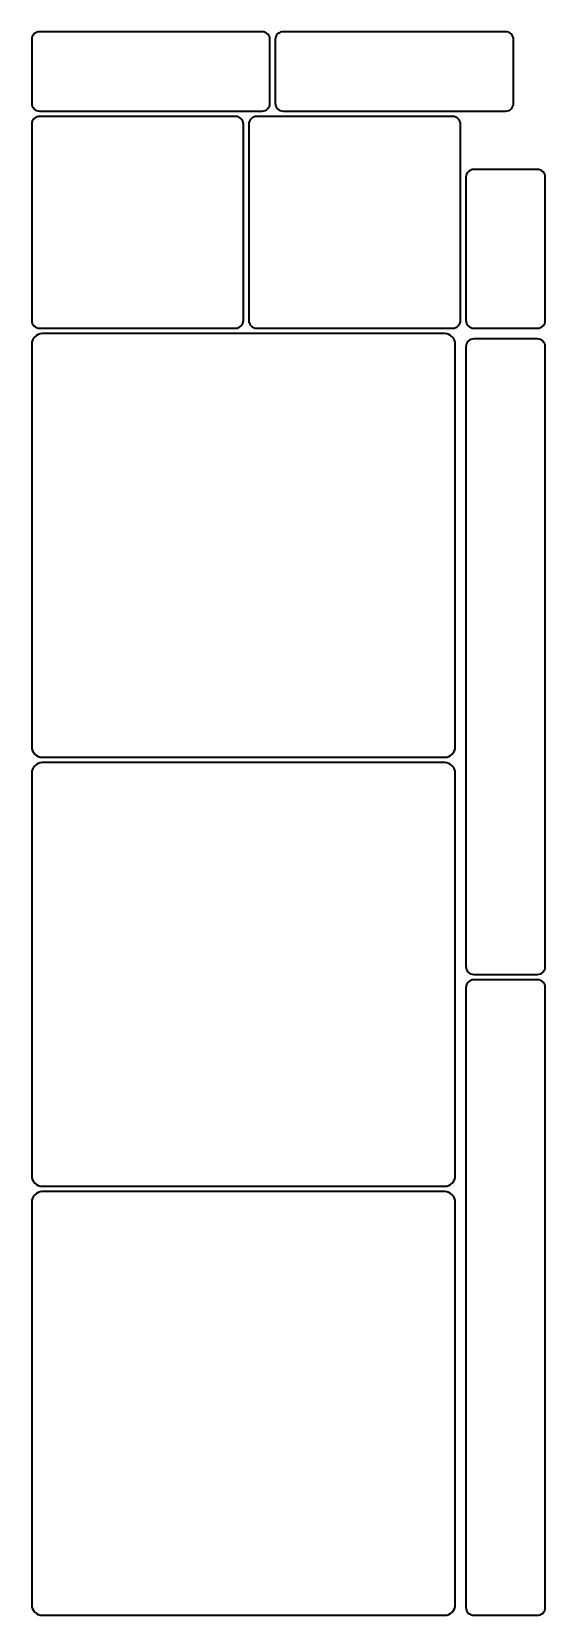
# Model space of a CAD drawing. Header units: inches. Extents: x 0 to 970, y -3000 to -10.
import ezdxf

# ---------------------------------------------------------------- set-up
doc = ezdxf.new("R2010")
doc.units = ezdxf.units.IN
doc.header["$MEASUREMENT"] = 0
doc.layers.add('Capa 1', color=7, linetype='Continuous')

msp = doc.modelspace()

# ---------------------------------------------------------------- linework, layer by layer
at = {"layer": 'Capa 1', "color": 250, "lineweight": 35, "true_color": 0x201815}
for points in [[(0, -145), (0, -145), (0, -25), (0, -25), (0, -16.7), (6.7, -10), (15, -10), (15, -10), (435, -10), (435, -10), (443.3, -10), (450, -16.7), (450, -25), (450, -25), (450, -145), (450, -145), (450, -153.3), (443.3, -160), (435, -160), (435, -160), (15, -160), (15, -160), (6.7, -160), (0, -153.3), (0, -145)], [(460, -145), (460, -145), (460, -25), (460, -25), (460, -16.7), (466.7, -10), (475, -10), (475, -10), (895, -10), (895, -10), (903.3, -10), (910, -16.7), (910, -25), (910, -25), (910, -145), (910, -145), (910, -153.3), (903.3, -160), (895, -160), (895, -160), (475, -160), (475, -160), (466.7, -160), (460, -153.3), (460, -145)], [(385, -570), (385, -570), (15, -570), (15, -570), (6.7, -570), (0, -563.3), (0, -555), (0, -555), (0, -185), (0, -185), (0, -176.7), (6.7, -170), (15, -170), (15, -170), (385, -170), (385, -170), (393.3, -170), (400, -176.7), (400, -185), (400, -185), (400, -555), (400, -555), (400, -563.3), (393.3, -570), (385, -570)], [(795, -570), (795, -570), (425, -570), (425, -570), (416.7, -570), (410, -563.3), (410, -555), (410, -555), (410, -185), (410, -185), (410, -176.7), (416.7, -170), (425, -170), (425, -170), (795, -170), (795, -170), (803.3, -170), (810, -176.7), (810, -185), (810, -185), (810, -555), (810, -555), (810, -563.3), (803.3, -570), (795, -570)], [(820, -555), (820, -555), (820, -285), (820, -285), (820, -276.7), (826.7, -270), (835, -270), (835, -270), (955, -270), (955, -270), (963.3, -270), (970, -276.7), (970, -285), (970, -285), (970, -555), (970, -555), (970, -563.3), (963.3, -570), (955, -570), (955, -570), (835, -570), (835, -570), (826.7, -570), (820, -563.3), (820, -555)], [(780, -1380), (780, -1380), (20, -1380), (20, -1380), (9, -1380), (0, -1371), (0, -1360), (0, -1360), (0, -600), (0, -600), (0, -589), (9, -580), (20, -580), (20, -580), (780, -580), (780, -580), (791, -580), (800, -589), (800, -600), (800, -600), (800, -1360), (800, -1360), (800, -1371), (791, -1380), (780, -1380)], [(955, -1790), (955, -1790), (835, -1790), (835, -1790), (826.7, -1790), (820, -1783.3), (820, -1775), (820, -1775), (820, -605), (820, -605), (820, -596.7), (826.7, -590), (835, -590), (835, -590), (955, -590), (955, -590), (963.3, -590), (970, -596.7), (970, -605), (970, -605), (970, -1775), (970, -1775), (970, -1783.3), (963.3, -1790), (955, -1790)], [(780, -2190), (780, -2190), (20, -2190), (20, -2190), (9, -2190), (0, -2181), (0, -2170), (0, -2170), (0, -1410), (0, -1410), (0, -1399), (9, -1390), (20, -1390), (20, -1390), (780, -1390), (780, -1390), (791, -1390), (800, -1399), (800, -1410), (800, -1410), (800, -2170), (800, -2170), (800, -2181), (791, -2190), (780, -2190)], [(955, -3000), (955, -3000), (835, -3000), (835, -3000), (826.7, -3000), (820, -2993.3), (820, -2985), (820, -2985), (820, -1815), (820, -1815), (820, -1806.7), (826.7, -1800), (835, -1800), (835, -1800), (955, -1800), (955, -1800), (963.3, -1800), (970, -1806.7), (970, -1815), (970, -1815), (970, -2985), (970, -2985), (970, -2993.3), (963.3, -3000), (955, -3000)], [(780, -3000), (780, -3000), (20, -3000), (20, -3000), (9, -3000), (0, -2991), (0, -2980), (0, -2980), (0, -2220), (0, -2220), (0, -2209), (9, -2200), (20, -2200), (20, -2200), (780, -2200), (780, -2200), (791, -2200), (800, -2209), (800, -2220), (800, -2220), (800, -2980), (800, -2980), (800, -2991), (791, -3000), (780, -3000)]]:
    msp.add_open_spline(points, degree=3, knots=[0, 0, 0, 0, 1, 1, 1, 2, 2, 2, 3, 3, 3, 4, 4, 4, 5, 5, 5, 6, 6, 6, 7, 7, 7, 8, 8, 8, 8], dxfattribs=at)

doc.saveas('drawing.dxf')
